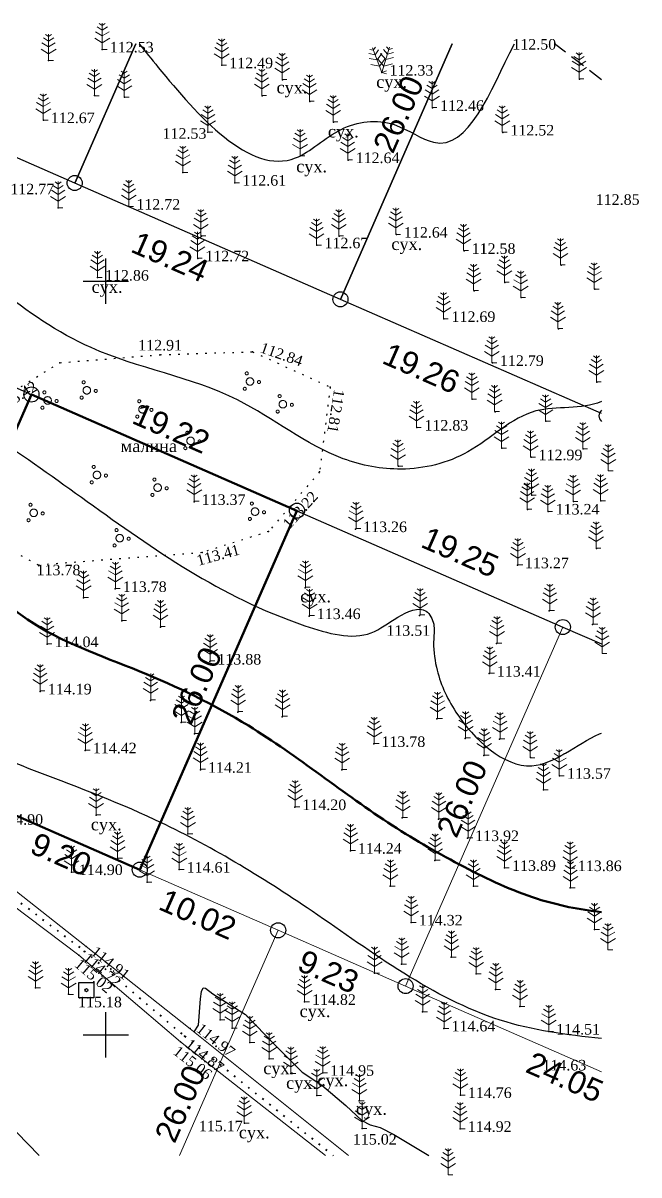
# Model space of a CAD drawing. Header units: millimetres. Extents: x 5405545.9 to 5405635.4, y 5525040.7 to 5525117.1.
# Drawn here: x 5405594.5 to 5405635.4, y 5525040.7 to 5525117.1 of the extents above; entities that cross this region are included whole.
import ezdxf
from ezdxf.enums import TextEntityAlignment as Align

# ---------------------------------------------------------------- set-up
doc = ezdxf.new("R2010")
doc.units = ezdxf.units.MM
for name, pattern in [('DASHEDX2', [1.5, 1, -0.5]), ('HIDDEN', [0.5, 0, -0.5]), ('суцільна', [50, 50, 0])]:
    doc.linetypes.add(name, pattern=pattern)
for name, color, linetype, lineweight in [('11900000', 1, 'Continuous', 30), ('Контур', 7, 'HIDDEN', 30), ('рельеф', 7, 'Continuous', 0), ('ТОЧКИ', 7, 'Continuous', 30), ('усл. знак', 7, 'суцільна', 20)]:
    doc.layers.add(name, color=color, linetype=linetype, lineweight=lineweight)
for name, color, linetype in [('SC007', 7, 'Continuous'), ('горизонтали', 42, 'Continuous'), ('дороги', 7, 'Continuous'), ('Ділянки_Межі', 10, 'Continuous'), ('надписи', 7, 'Continuous'), ('отметки', 7, 'Continuous'), ('промеры', 185, 'Continuous'), ('Растительность', 7, 'Continuous')]:
    doc.layers.add(name, color=color, linetype=linetype)
doc.styles.get("Standard").update_dxf_attribs({"font": 'arial.ttf'})
doc.styles.add('times', font='times.ttf')
doc.linetypes.add('канава 0', pattern='A,0.9,0,["|",Standard,S=0.25,R=0,X=0,Y=0],0.1', length=1)

# ---------------------------------------------------------------- blocks, each defined once
blk = doc.blocks.new('SYMBOL902')
at = {"layer": 'SC007'}
blk.add_lwpolyline([(-1.25, -1.25), (-1.25, 1.25), (1.25, 1.25), (1.25, -1.25)], close=True, dxfattribs=at)
blk.add_circle((0, 0), 0.25, dxfattribs=at)
blk = doc.blocks.new('A$C51FE15A3')
at = {"layer": 'Растительность', "color": 94, "lineweight": 0}
for points in [[(-0.201, 1.726), (0, 1.584), (0.201, 1.726)], [(0, 1.75), (0, 0), (0.319, 0)], [(-0.447, 1.172), (0, 0.895), (0.447, 1.172)], [(-0.343, 1.489), (0, 1.267), (0.343, 1.489)], [(-0.493, 0.753), (0, 0.444), (0.493, 0.753)]]:
    blk.add_lwpolyline(points, dxfattribs=at)
blk = doc.blocks.new('A$C72385B22')
at = {"layer": 'усл. знак'}
for centre, radius in [((0, 0), 0.625), ((-0.02, 1.49), 0.25), ((-1.29, -0.64), 0.25), ((1.28, -0.76), 0.25)]:
    blk.add_circle(centre, radius, dxfattribs=at)

msp = doc.modelspace()

# ---------------------------------------------------------------- linework, layer by layer
at = {"layer": '11900000', "color": 7}
for points in [[(5405600, 5525098.5, 0), (5405600, 5525101.5, 0)], [(5405600, 5525098.5, 0), (5405600, 5525101.5, 0)], [(5405598.5, 5525100, 0), (5405601.5, 5525100, 0)], [(5405598.5, 5525100, 0), (5405601.5, 5525100, 0)], [(5405600, 5525048.5, 0), (5405600, 5525051.5, 0)], [(5405600, 5525048.5, 0), (5405600, 5525051.5, 0)], [(5405598.5, 5525050, 0), (5405601.5, 5525050, 0)], [(5405598.5, 5525050, 0), (5405601.5, 5525050, 0)]]:
    msp.add_polyline3d(points, dxfattribs=at)
at = {"layer": 'горизонтали', "color": 32}
for points in [[(5405605.858, 5525050.195, 113.66), (5405606.147, 5525050.652, 115), (5405606.267, 5525052.402, 115), (5405606.347, 5525052.892, 115), (5405606.457, 5525053.122, 115), (5405606.617, 5525053.112, 115), (5405607.097, 5525052.732, 115), (5405609.257, 5525051.352, 115), (5405609.927, 5525050.662, 115), (5405611.217, 5525049.312, 115), (5405613.007, 5525047.532, 115), (5405614.327, 5525046.672, 115), (5405615.907, 5525045.312, 115), (5405616.977, 5525044.332, 115), (5405617.527, 5525044.032, 115), (5405618.187, 5525043.862, 115), (5405619.097, 5525043.402, 115), (5405621.42, 5525041.995, 115)], [(5405592.597, 5525045.062, 115.5), (5405595.568, 5525041.995, 115.5)]]:
    msp.add_polyline3d(points, dxfattribs=at)
for points, knots in [([(5405548.147, 5525116.421), (5405548.274, 5525116.11), (5405548.723, 5525115.01), (5405548.777, 5525113.511), (5405549.968, 5525111.865), (5405552.086, 5525111.316), (5405553.315, 5525108.321), (5405555.871, 5525109.431), (5405557.809, 5525107.807), (5405559.784, 5525106.268), (5405562.486, 5525105.421), (5405565.832, 5525104.897), (5405568.827, 5525101.723), (5405574.123, 5525099.626), (5405579.745, 5525096.832), (5405588.565, 5525092.689), (5405599.232, 5525085.079), (5405608.638, 5525078.274), (5405617.08, 5525075.984), (5405619.173, 5525077.713), (5405621.142, 5525078.619), (5405621.851, 5525077.245), (5405621.667, 5525075.983), (5405621.913, 5525073.909), (5405623.382, 5525070.558), (5405627.966, 5525066.273), (5405631.231, 5525069.328), (5405632.822, 5525070), (5405632.863, 5525070.017)], [0, 0, 0, 0, 1.007155, 3.563912, 4.279646, 6.9474, 9.775929, 11.81191, 13.632623, 16.826034, 19.431788, 22.005704, 26.799828, 31.811981, 38.996737, 45.651099, 61.050154, 77.66341, 82.099779, 84.149114, 86.062416, 87.062094, 88.033351, 89.912561, 93.167404, 99.33852, 104.294488, 104.423859, 104.423859, 104.423859, 104.423859]), ([(5405632.863, 5525092.02), (5405631.515, 5525091.445), (5405627.955, 5525092.125), (5405624.432, 5525088.349), (5405619.809, 5525087.234), (5405614.267, 5525088.284), (5405608.405, 5525093.232), (5405597.107, 5525094.992), (5405588.409, 5525103.854), (5405579.035, 5525109.606), (5405571.467, 5525111.936), (5405570.16, 5525115.239), (5405570.002, 5525115.748)], [186.380591, 186.380591, 186.380591, 186.380591, 190.763459, 196.023934, 200.592391, 204.501187, 212.520791, 222.836087, 237.536386, 248.01366, 256.866189, 258.453913, 258.453913, 258.453913, 258.453913]), ([(5405602.203, 5525115.748), (5405602.609, 5525115.252), (5405605.446, 5525111.728), (5405610.712, 5525105.665), (5405615.424, 5525110.46), (5405618.971, 5525110.905), (5405623.605, 5525107.371), (5405625.473, 5525112.601), (5405627.09, 5525115.748)], [157.234238, 157.234238, 157.234238, 157.234238, 159.115125, 170.0303, 173.592386, 177.120836, 179.98427, 188.571412, 188.571412, 188.571412, 188.571412]), ([(5405632.863, 5525049.766), (5405630.558, 5525049.99), (5405623.578, 5525050.945), (5405614.394, 5525058.014), (5405601.736, 5525065.708), (5405589.757, 5525069.08), (5405581.325, 5525074.345), (5405577.105, 5525073.423), (5405575.758, 5525073.429)], [296.111707, 296.111707, 296.111707, 296.111707, 303.021124, 317.439079, 329.503827, 347.557694, 354.49476, 358.612752, 358.612752, 358.612752, 358.612752])]:
    msp.add_open_spline(points, degree=3, knots=knots, dxfattribs=at)
at = {"layer": 'горизонтали', "color": 32, "lineweight": 50}
msp.add_open_spline([(5405632.863, 5525058.154), (5405631.419, 5525058.303), (5405628.233, 5525058.951), (5405623.668, 5525061.118), (5405617.176, 5525064.825), (5405610.647, 5525070.228), (5405602.289, 5525074.299), (5405593.099, 5525077.356), (5405587.614, 5525085.782), (5405578.934, 5525089.947), (5405572.117, 5525092.895), (5405565.016, 5525092.996), (5405560.494, 5525098.002), (5405554.353, 5525098.24), (5405549.372, 5525098.318), (5405546.859, 5525097.377), (5405545.865, 5525096.877)], degree=3, knots=[296.575564, 296.575564, 296.575564, 296.575564, 300.8891, 306.194885, 311.670523, 323.305447, 331.392318, 339.566844, 351.634905, 359.732332, 368.054814, 373.883266, 380.004986, 386.648546, 391.457009, 394.799547, 394.799547, 394.799547, 394.799547], dxfattribs=at)
at = {"layer": 'дороги', "color": 7, "linetype": 'DASHEDX2'}
msp.add_lwpolyline([(5405632.863, 5525113.371), (5405629.751, 5525115.748)], dxfattribs=at)
at = {"layer": 'Ділянки_Межі', "lineweight": 25}
for points in [[(5405632.863, 5525091.222), (5405615.555, 5525098.8), (5405597.932, 5525106.515), (5405580.288, 5525114.24), (5405576.843, 5525115.748)], [(5405550.119, 5525112.165), (5405559.77, 5525107.94), (5405577.405, 5525100.219), (5405595.064, 5525092.487), (5405612.672, 5525084.779), (5405630.305, 5525077.059), (5405632.863, 5525075.939)]]:
    msp.add_lwpolyline(points, dxfattribs=at)
at = {"layer": 'Ділянки_Межі'}
for points in [[(5405601.982, 5525115.748), (5405597.932, 5525106.515), (5405580.288, 5525114.24)], [(5405622.975, 5525115.748), (5405615.555, 5525098.8), (5405597.932, 5525106.515)], [(5405597.932, 5525106.515), (5405601.982, 5525115.748)], [(5405615.555, 5525098.8), (5405622.975, 5525115.748)], [(5405632.863, 5525091.222), (5405615.555, 5525098.8)]]:
    msp.add_lwpolyline(points, dxfattribs=at)
msp.add_lwpolyline([(5405566.977, 5525076.402), (5405577.405, 5525100.219), (5405595.064, 5525092.487), (5405584.621, 5525068.677), (5405576.161, 5525072.381)], close=True, dxfattribs=at)
at = {"layer": 'Ділянки_Межі', "lineweight": 50}
msp.add_lwpolyline([(5405584.621, 5525068.677), (5405595.064, 5525092.487), (5405612.672, 5525084.779), (5405602.244, 5525060.961), (5405593.82, 5525064.649)], close=True, dxfattribs=at)
at = {"layer": 'Ділянки_Межі', "lineweight": 0}
msp.add_lwpolyline([(5405602.244, 5525060.961), (5405612.672, 5525084.779), (5405630.305, 5525077.059), (5405619.878, 5525053.241), (5405611.427, 5525056.941)], close=True, dxfattribs=at)
for points in [[(5405619.878, 5525053.241), (5405630.305, 5525077.059), (5405632.863, 5525075.939)], [(5405583.884, 5525041.995), (5405593.82, 5525064.649), (5405602.244, 5525060.961), (5405611.427, 5525056.941), (5405604.884, 5525041.995)], [(5405604.884, 5525041.995), (5405611.427, 5525056.941), (5405619.878, 5525053.241), (5405632.863, 5525047.556)], [(5405632.863, 5525047.556), (5405619.878, 5525053.241)]]:
    msp.add_lwpolyline(points, dxfattribs=at)
at = {"layer": 'Контур', "color": 7, "linetype": 'HIDDEN', "elevation": 113.78}
msp.add_lwpolyline([(5405595.526, 5525081.169), (5405591.278, 5525083.471), (5405591.339, 5525088.05), (5405592.33, 5525091.761), (5405596.946, 5525094.594), (5405603.597, 5525095.127), (5405609.731, 5525095.321), (5405614.878, 5525092.983), (5405614.173, 5525087.355), (5405610.795, 5525083.4), (5405606.375, 5525081.994), (5405595.526, 5525081.169)], dxfattribs=at)
at = {"layer": 'отметки', "color": 7}
for p in [(5405599.76, 5525115.38, 112.534), (5405596.199, 5525114.652, 112.61), (5405607.679, 5525114.327, 112.492), (5405611.716, 5525113.359, 112.442), (5405618.31, 5525113.847, 112.326), (5405631.411, 5525113.401, 112.668), (5405599.238, 5525112.314, 112.595), (5405601.224, 5525112.215, 112.592), (5405610.367, 5525112.305, 112.483), (5405613.531, 5525111.935, 112.507), (5405621.667, 5525111.503, 112.458), (5405595.852, 5525110.69, 112.674), (5405615.098, 5525110.552, 112.5), (5405606.772, 5525109.881, 112.531), (5405626.327, 5525109.87, 112.521), (5405612.91, 5525108.31, 112.5), (5405616.066, 5525108.038, 112.636), (5405605.112, 5525107.223, 112.678), (5405608.549, 5525106.54, 112.609), (5405601.519, 5525104.952, 112.722), (5405596.834, 5525104.863, 112.816), (5405606.32, 5525103.012, 112.754), (5405615.476, 5525103, 112.678), (5405619.265, 5525103.091, 112.637), (5405614, 5525102.387, 112.674), (5405623.758, 5525102.017, 112.579), (5405606.095, 5525101.519, 112.717), (5405630.188, 5525101.068, 112.702), (5405599.441, 5525100.24, 112.857), (5405626.46, 5525099.915, 112.663), (5405624.424, 5525099.37, 112.638), (5405627.547, 5525098.917, 112.657), (5405632.425, 5525099.467, 112.733), (5405622.424, 5525097.499, 112.693), (5405630.012, 5525096.844, 112.829), (5405603.597, 5525095.127, 112.91), (5405609.731, 5525095.321, 112.84), (5405596.946, 5525094.594, 113.093), (5405625.635, 5525094.582, 112.789), (5405614.878, 5525092.983, 112.807), (5405632.561, 5525093.309, 112.932), (5405624.294, 5525092.168, 112.907), (5405625.809, 5525091.342, 112.947), (5405629.189, 5525090.711, 113.025), (5405620.628, 5525090.294, 112.833), (5405626.266, 5525088.922, 113.025), (5405631.657, 5525088.874, 113.031), (5405628.197, 5525088.327, 112.994), (5405614.173, 5525087.355, 113.055), (5405619.396, 5525087.735, 112.989), (5405628.245, 5525085.798, 113.143), (5405605.853, 5525085.36, 113.374), (5405631.006, 5525085.389, 113.185), (5405632.836, 5525085.425, 113.184), (5405627.96, 5525084.868, 113.14), (5405629.329, 5525084.727, 113.241), (5405616.563, 5525083.558, 113.264), (5405610.795, 5525083.4, 113.215), (5405606.375, 5525081.994, 113.412), (5405632.53, 5525082.281, 113.257), (5405595.526, 5525081.169, 113.78), (5405627.293, 5525081.16, 113.266), (5405613.209, 5525079.666, 113.374), (5405598.52, 5525078.997, 113.869), (5405600.623, 5525079.584, 113.784), (5405629.408, 5525078.137, 113.364), (5405601.051, 5525077.461, 113.871), (5405613.488, 5525077.787, 113.463), (5405620.81, 5525077.834, 113.512), (5405603.613, 5525077.055, 113.777), (5405632.275, 5525077.229, 113.298), (5405596.102, 5525075.925, 114.038), (5405625.909, 5525075.969, 113.357), (5405606.895, 5525074.772, 113.876), (5405625.428, 5525073.97, 113.409), (5405595.648, 5525072.792, 114.188), (5405602.959, 5525072.186, 114.072), (5405608.756, 5525071.419, 114.006), (5405604.998, 5525070.718, 114.104), (5405611.7, 5525071.112, 113.907), (5405621.96, 5525070.97, 113.527), (5405605.879, 5525069.974, 114.126), (5405617.774, 5525069.304, 113.784), (5405623.821, 5525069.673, 113.556), (5405626.104, 5525069.626, 113.447), (5405598.636, 5525068.879, 114.417), (5405625.057, 5525068.545, 113.614), (5405628.153, 5525068.395, 113.41), (5405606.27, 5525067.59, 114.207), (5405615.646, 5525067.587, 113.918), (5405630.082, 5525067.193, 113.572), (5405629.028, 5525066.261, 113.644), (5405599.346, 5525064.581, 114.597), (5405612.533, 5525065.116, 114.198), (5405619.659, 5525064.402, 113.95), (5405622.062, 5525064.312, 113.836), (5405605.429, 5525063.333, 114.44), (5405623.991, 5525063.06, 113.922), (5405616.213, 5525062.223, 114.236), (5405600.781, 5525061.715, 114.781), (5405621.819, 5525061.58, 114.014), (5405597.713, 5525060.808, 114.904), (5405604.855, 5525060.965, 114.614), (5405626.439, 5525061.078, 113.893), (5405630.802, 5525061.068, 113.865), (5405602.728, 5525060.13, 114.77), (5405618.844, 5525059.866, 114.142), (5405624.381, 5525059.859, 114.036), (5405630.782, 5525059.749, 113.935), (5405620.254, 5525057.462, 114.323), (5405632.416, 5525056.991, 114.114), (5405598.195, 5525055.284, 115.018), (5405598.564, 5525055.539, 114.723), (5405598.683, 5525055.867, 114.912), (5405619.605, 5525054.702, 114.427), (5405622.91, 5525055.153, 114.363), (5405617.807, 5525054.087, 114.551), (5405624.549, 5525054.06, 114.306), (5405595.338, 5525053.115, 115.16), (5405625.842, 5525053.014, 114.35), (5405597.527, 5525052.713, 115.137), (5405613.171, 5525052.19, 114.82), (5405621, 5525051.527, 114.571), (5405627.46, 5525051.877, 114.407), (5405607.583, 5525051.01, 115.078), (5405605.21, 5525049.914, 114.866), (5405605.583, 5525050.416, 114.973), (5405608.382, 5525050.454, 115.067), (5405622.423, 5525050.435, 114.644), (5405629.366, 5525050.228, 114.508), (5405604.951, 5525049.536, 115.055), (5405609.547, 5525049.496, 115.055), (5405610.826, 5525048.417, 115.048), (5405628.454, 5525047.843, 114.632), (5405612.273, 5525047.449, 115.03), (5405614.378, 5525047.488, 114.95), (5405613.988, 5525045.98, 115.058), (5405616.808, 5525045.626, 114.941), (5405623.508, 5525046.014, 114.761), (5405609.184, 5525044.144, 115.174), (5405616.992, 5525043.792, 115.024), (5405623.5, 5525043.77, 114.92)]:
    msp.add_point(p, dxfattribs=at)
at = {"layer": 'рельеф', "color": 7, "linetype": 'канава 0'}
for points, elevation in [([(5405616.101, 5525041.995), (5405605.59, 5525050.41), (5405598.683, 5525055.867), (5405589, 5525063.5), (5405574.91, 5525074.06), (5405563.36, 5525082.97), (5405550.609, 5525093.299), (5405550.119, 5525093.677)], 113.66), ([(5405550.119, 5525092.017), (5405562.847, 5525081.89), (5405574.514, 5525072.886), (5405588.264, 5525062.797), (5405598.195, 5525055.284), (5405604.951, 5525049.536), (5405614.562, 5525041.995)], 113.39)]:
    msp.add_lwpolyline(points, dxfattribs=dict(at, elevation=elevation))
at = {"layer": 'рельеф', "color": 7, "linetype": 'HIDDEN', "lineweight": 40, "elevation": 113.4}
msp.add_lwpolyline([(5405550.119, 5525092.877), (5405550.22, 5525092.8), (5405563.12, 5525082.28), (5405574.69, 5525073.53), (5405588.62, 5525063.09), (5405598.56, 5525055.58), (5405605.22, 5525049.91), (5405615.071, 5525041.995)], dxfattribs=at)
at = {"layer": 'ТОЧКИ'}
for centre in [(5405597.932, 5525106.515), (5405615.555, 5525098.8), (5405595.064, 5525092.487), (5405612.672, 5525084.779), (5405630.305, 5525077.059), (5405602.244, 5525060.961, 107.24), (5405611.427, 5525056.941, 107.24), (5405619.878, 5525053.241, 107.24)]:
    msp.add_circle(centre, 0.5, dxfattribs=at)
msp.add_arc((5405633.199, 5525091.075), 0.499, 132.23064, 227.76954, dxfattribs=at)

# ---------------------------------------------------------------- block references
at = {"layer": 'отметки', "color": 7, "xscale": 0.400000000372529, "yscale": 0.400000000372529, "zscale": 0.400000000372529}
msp.add_blockref('SYMBOL902', (5405598.71, 5525052.97, 115.18), dxfattribs=at)
at = {"layer": 'Растительность', "color": 7}
for p in [(5405599.76, 5525115.38, 112.53), (5405596.2, 5525114.65, 112.61), (5405607.68, 5525114.33, 112.49), (5405611.69, 5525113.38, 112.44), (5405631.38, 5525113.42, 112.67), (5405599.24, 5525112.31, 112.6), (5405610.34, 5525112.32, 112.48), (5405601.22, 5525112.21, 112.59), (5405613.5, 5525111.95, 112.51), (5405621.63, 5525111.52, 112.46), (5405595.85, 5525110.69, 112.67), (5405615.07, 5525110.57, 112.5), (5405606.77, 5525109.88, 112.53), (5405626.29, 5525109.89, 112.52), (5405612.88, 5525108.33, 112.5), (5405616.04, 5525108.05, 112.64), (5405605.11, 5525107.22, 112.68), (5405608.55, 5525106.54, 112.61), (5405596.83, 5525104.86, 112.82), (5405601.52, 5525104.95, 112.72), (5405606.3, 5525103.02, 112.75), (5405613.97, 5525102.4, 112.67), (5405615.45, 5525103.01, 112.68), (5405619.23, 5525103.11, 112.64), (5405623.72, 5525102.03, 112.58), (5405606.07, 5525101.53, 112.72), (5405630.15, 5525101.09, 112.7), (5405599.44, 5525100.24, 112.86), (5405624.39, 5525099.38, 112.64), (5405626.43, 5525099.93, 112.66), (5405632.39, 5525099.48, 112.73), (5405627.51, 5525098.93, 112.66), (5405622.39, 5525097.51, 112.69), (5405629.98, 5525096.86, 112.83), (5405625.6, 5525094.59, 112.79), (5405632.53, 5525093.32, 112.93), (5405624.27, 5525092.18, 112.91), (5405625.78, 5525091.35, 112.95), (5405620.6, 5525090.3, 112.83), (5405629.16, 5525090.72, 113.02), (5405626.24, 5525088.93, 113.02), (5405631.63, 5525088.88, 113.03), (5405628.17, 5525088.33, 112.99), (5405619.37, 5525087.74, 112.99), (5405633.32, 5525087.42, 113.1), (5405628.22, 5525085.8, 113.14), (5405605.86, 5525085.41, 113.37), (5405627.94, 5525084.87, 113.14), (5405630.98, 5525085.39, 113.18), (5405632.81, 5525085.43, 113.18), (5405629.31, 5525084.73, 113.24), (5405616.59, 5525083.6, 113.26), (5405632.51, 5525082.29, 113.26), (5405627.33, 5525081.19, 113.26), (5405600.63, 5525079.62, 113.78), (5405613.23, 5525079.71, 113.37), (5405598.52, 5525079.03, 113.87), (5405629.44, 5525078.16, 113.36), (5405601.05, 5525077.5, 113.87), (5405613.51, 5525077.83, 113.46), (5405620.84, 5525077.87, 113.51), (5405632.31, 5525077.25, 113.3), (5405603.62, 5525077.09, 113.77), (5405596.1, 5525075.95, 114.04), (5405625.94, 5525076, 113.35), (5405632.91, 5525075.31, 113.38), (5405606.91, 5525074.81, 113.87), (5405625.46, 5525074, 113.41), (5405595.64, 5525072.82, 114.19), (5405602.97, 5525072.22, 114.07), (5405608.77, 5525071.45, 114), (5405611.72, 5525071.14, 113.91), (5405605.01, 5525070.75, 114.1), (5405622, 5525071, 113.52), (5405605.89, 5525070, 114.12), (5405623.86, 5525069.7, 113.55), (5405626.14, 5525069.65, 113.44), (5405598.64, 5525068.9, 114.42), (5405617.8, 5525069.33, 113.78), (5405625.09, 5525068.57, 113.61), (5405628.14, 5525068.39, 113.41), (5405606.28, 5525067.62, 114.2), (5405615.67, 5525067.61, 113.92), (5405630.07, 5525067.19, 113.57), (5405629.02, 5525066.26, 113.64), (5405612.55, 5525065.13, 114.2), (5405599.35, 5525064.6, 114.6), (5405619.69, 5525064.42, 113.95), (5405622.09, 5525064.33, 113.83), (5405605.44, 5525063.35, 114.44), (5405624.02, 5525063.07, 113.92), (5405616.23, 5525062.23, 114.23), (5405600.78, 5525061.72, 114.78), (5405621.84, 5525061.59, 114.01), (5405597.72, 5525060.79, 114.9), (5405604.87, 5525060.98, 114.61), (5405626.43, 5525061.08, 113.89), (5405630.79, 5525061.07, 113.86), (5405602.73, 5525060.14, 114.77), (5405618.87, 5525059.87, 114.14), (5405624.38, 5525059.86, 114.04), (5405630.81, 5525059.75, 113.93), (5405620.25, 5525057.46, 114.32), (5405632.41, 5525056.99, 114.11), (5405622.92, 5525055.15, 114.36), (5405633.3, 5525055.65, 114.1), (5405619.62, 5525054.7, 114.43), (5405617.82, 5525054.09, 114.55), (5405624.56, 5525054.06, 114.31), (5405595.34, 5525053.12, 115.16), (5405597.53, 5525052.69, 115.14), (5405625.86, 5525053.01, 114.35), (5405613.18, 5525052.19, 114.82), (5405621.01, 5525051.53, 114.57), (5405627.47, 5525051.88, 114.41), (5405607.58, 5525051.01, 115.08), (5405608.38, 5525050.45, 115.07), (5405622.43, 5525050.43, 114.64), (5405629.37, 5525050.23, 114.51), (5405609.55, 5525049.5, 115.06), (5405610.83, 5525048.42, 115.05), (5405612.27, 5525047.45, 115.03), (5405614.38, 5525047.49, 114.95), (5405613.99, 5525045.98, 115.06), (5405623.51, 5525046.01, 114.76), (5405616.81, 5525045.63, 114.94), (5405609.18, 5525044.14, 115.17), (5405616.99, 5525043.79, 115.02), (5405623.5, 5525043.77, 114.92), (5405622.7, 5525040.71, 115.01)]:
    msp.add_blockref('A$C51FE15A3', p, dxfattribs=at)
for rotation in [21.2853601512271, 343.2517577919539]:
    msp.add_blockref('A$C51FE15A3', (5405618.31, 5525113.847, 112.326), dxfattribs=dict(at, rotation=rotation))
at = {"layer": 'усл. знак', "color": 7, "linetype": 'суцільна', "lineweight": 13, "xscale": 0.3999999998750298, "yscale": 0.3999999998750298, "zscale": 0.3999999998750298, "rotation": 265.3647753868261}
for p in [(5405598.737, 5525092.764), (5405609.557, 5525093.351), (5405596.136, 5525092.094), (5405602.427, 5525091.507), (5405611.738, 5525091.842), (5405605.615, 5525089.412), (5405599.408, 5525087.148), (5405603.434, 5525086.31), (5405595.214, 5525084.634), (5405609.893, 5525084.718), (5405600.918, 5525082.957)]:
    msp.add_blockref('A$C72385B22', p, dxfattribs=at)

# ---------------------------------------------------------------- texts
at = {"layer": 'надписи', "color": 7, "style": 'times'}
for s, p in [('сух.', (5405617.928, 5525113.631, 111.861)), ('сух.', (5405611.318, 5525113.261, 111.861)), ('сух.', (5405614.724, 5525110.337, 111.861)), ('сух.', (5405612.623, 5525108.024, 111.861)), ('сух.', (5405618.933, 5525102.872, 111.861)), ('сух.', (5405599.055, 5525100.03, 111.861)), ('малина', (5405600.983, 5525089.471, 170.061)), ('сух.', (5405612.886, 5525079.497, 111.861)), ('сух.', (5405599.002, 5525064.371, 111.861)), ('сух.', (5405612.848, 5525051.98, 111.861)), ('сух.', (5405610.44, 5525048.196, 111.861)), ('сух.', (5405611.953, 5525047.223, 111.861)), ('сух.', (5405614.025, 5525047.399, 111.861)), ('сух.', (5405616.588, 5525045.498, 111.861)), ('сух.', (5405608.817, 5525043.939, 111.861))]:
    msp.add_text(s, height=0.8, dxfattribs=at).set_placement(p, align=Align.TOP_LEFT)
at = {"layer": 'отметки', "color": 7, "style": 'times'}
for s, p in [('112.53', (5405600.26, 5525115.88, 112.534)), ('112.50', (5405626.957, 5525116.071, 112.496)), ('112.49', (5405608.179, 5525114.827, 112.492)), ('112.33', (5405618.81, 5525114.347, 112.326)), ('112.46', (5405622.167, 5525112.003, 112.458)), ('112.67', (5405596.352, 5525111.19, 112.674)), ('112.52', (5405626.827, 5525110.37, 112.521)), ('112.53', (5405603.759, 5525110.155, 112.531)), ('112.64', (5405616.566, 5525108.538, 112.636)), ('112.77', (5405593.661, 5525106.466, 112.774)), ('112.61', (5405609.049, 5525107.04, 112.609)), ('112.85', (5405632.488, 5525105.769, 112.85)), ('112.72', (5405602.019, 5525105.452, 112.722)), ('112.64', (5405619.765, 5525103.591, 112.637)), ('112.67', (5405614.5, 5525102.887, 112.674)), ('112.72', (5405606.595, 5525102.019, 112.717)), ('112.58', (5405624.258, 5525102.517, 112.579)), ('112.86', (5405599.941, 5525100.74, 112.857)), ('112.69', (5405622.924, 5525097.999, 112.693)), ('112.91', (5405602.143, 5525096.108, 112.91)), ('112.79', (5405626.135, 5525095.082, 112.789)), ('112.83', (5405621.128, 5525090.794, 112.833)), ('112.99', (5405628.697, 5525088.827, 112.994)), ('113.37', (5405606.353, 5525085.86, 113.374)), ('113.24', (5405629.829, 5525085.227, 113.241)), ('113.26', (5405617.063, 5525084.058, 113.264)), ('113.78', (5405595.404, 5525081.197, 113.78)), ('113.27', (5405627.793, 5525081.66, 113.266)), ('113.78', (5405601.123, 5525080.084, 113.784)), ('113.46', (5405613.988, 5525078.287, 113.463)), ('113.51', (5405618.602, 5525077.178, 113.512)), ('114.04', (5405596.602, 5525076.425, 114.038)), ('113.88', (5405607.395, 5525075.272, 113.876)), ('113.41', (5405625.928, 5525074.47, 113.409)), ('114.19', (5405596.148, 5525073.292, 114.188)), ('113.78', (5405618.274, 5525069.804, 113.784)), ('114.42', (5405599.136, 5525069.379, 114.417)), ('114.21', (5405606.77, 5525068.09, 114.207)), ('113.57', (5405630.582, 5525067.693, 113.572)), ('114.20', (5405613.033, 5525065.616, 114.198)), ('114.90', (5405592.931, 5525064.644, 114.896)), ('113.92', (5405624.491, 5525063.56, 113.922)), ('114.24', (5405616.713, 5525062.723, 114.236)), ('114.90', (5405598.213, 5525061.308, 114.904)), ('114.61', (5405605.355, 5525061.465, 114.614)), ('113.89', (5405626.939, 5525061.578, 113.893)), ('113.86', (5405631.302, 5525061.568, 113.865)), ('114.32', (5405620.754, 5525057.962, 114.323)), ('115.18', (5405598.152, 5525052.531, 115.18)), ('115.18', (5405598.152, 5525052.531, 115.184)), ('114.82', (5405613.671, 5525052.69, 114.82)), ('114.64', (5405622.923, 5525050.935, 114.644)), ('114.51', (5405629.866, 5525050.728, 114.508)), ('114.63', (5405628.954, 5525048.343, 114.632)), ('114.95', (5405614.878, 5525047.988, 114.95)), ('114.76', (5405624.008, 5525046.514, 114.761)), ('115.17', (5405606.169, 5525044.306, 115.174)), ('114.92', (5405624, 5525044.27, 114.92)), ('115.02', (5405616.383, 5525043.428, 115.024))]:
    msp.add_text(s, height=0.7, dxfattribs=at).set_placement(p, align=Align.TOP_LEFT)
for s, rotation, p in [('112.84', 340.63826, (5405610.397, 5525095.968, 112.84)), ('113.42', 31.18546, (5405592.686, 5525091.912, 113.417)), ('112.81', 260.80289, (5405615.834, 5525092.766, 112.807)), ('113.22', 48.09564, (5405611.657, 5525083.982, 113.215)), ('113.41', 15.24162, (5405605.947, 5525081.794, 113.412)), ('114.72', 320.24336, (5405598.845, 5525055.512, 114.723)), ('114.91', 321.68886, (5405599.385, 5525055.949, 114.912)), ('115.02', 319.60889, (5405598.312, 5525055.126, 115.018)), ('114.97', 321.31074, (5405606.373, 5525050.832, 114.973)), ('115.06', 321.88434, (5405604.83, 5525049.334, 113.39)), ('114.87', 321.36075, (5405605.642, 5525049.816, 114.866))]:
    msp.add_text(s, height=0.7, rotation=rotation, dxfattribs=at).set_placement(p, align=Align.TOP_LEFT)
at = {"layer": 'промеры', "char_height": 1.5, "attachment_point": 1}
for s, insert, rotation in [('26.00', (5405617.662, 5525108.991), 66.37949), ('19.24', (5405602.16, 5525103.358), 336.35584), ('19.26', (5405618.828, 5525095.972), 336.35584), ('19.22', (5405602.24, 5525091.992), 336.35584), ('19.25', (5405621.402, 5525083.775), 336.35584), ('26.00', (5405604.28, 5525071.089, 107.24), 66.37949), ('26.00', (5405621.875, 5525063.585, 107.24), 66.37949), ('9.20', (5405595.464, 5525063.486), 336.35584), ('10.02', (5405604.001, 5525059.741), 336.35584), ('9.23', (5405613.193, 5525055.708), 336.35584), ('24.05', (5405628.347, 5525048.942), 336.35584), ('26.00', (5405603.184, 5525043.338, 107.24), 66.37949)]:
    msp.add_mtext(s, dxfattribs=dict(at, insert=insert, rotation=rotation))

doc.saveas('drawing.dxf')
